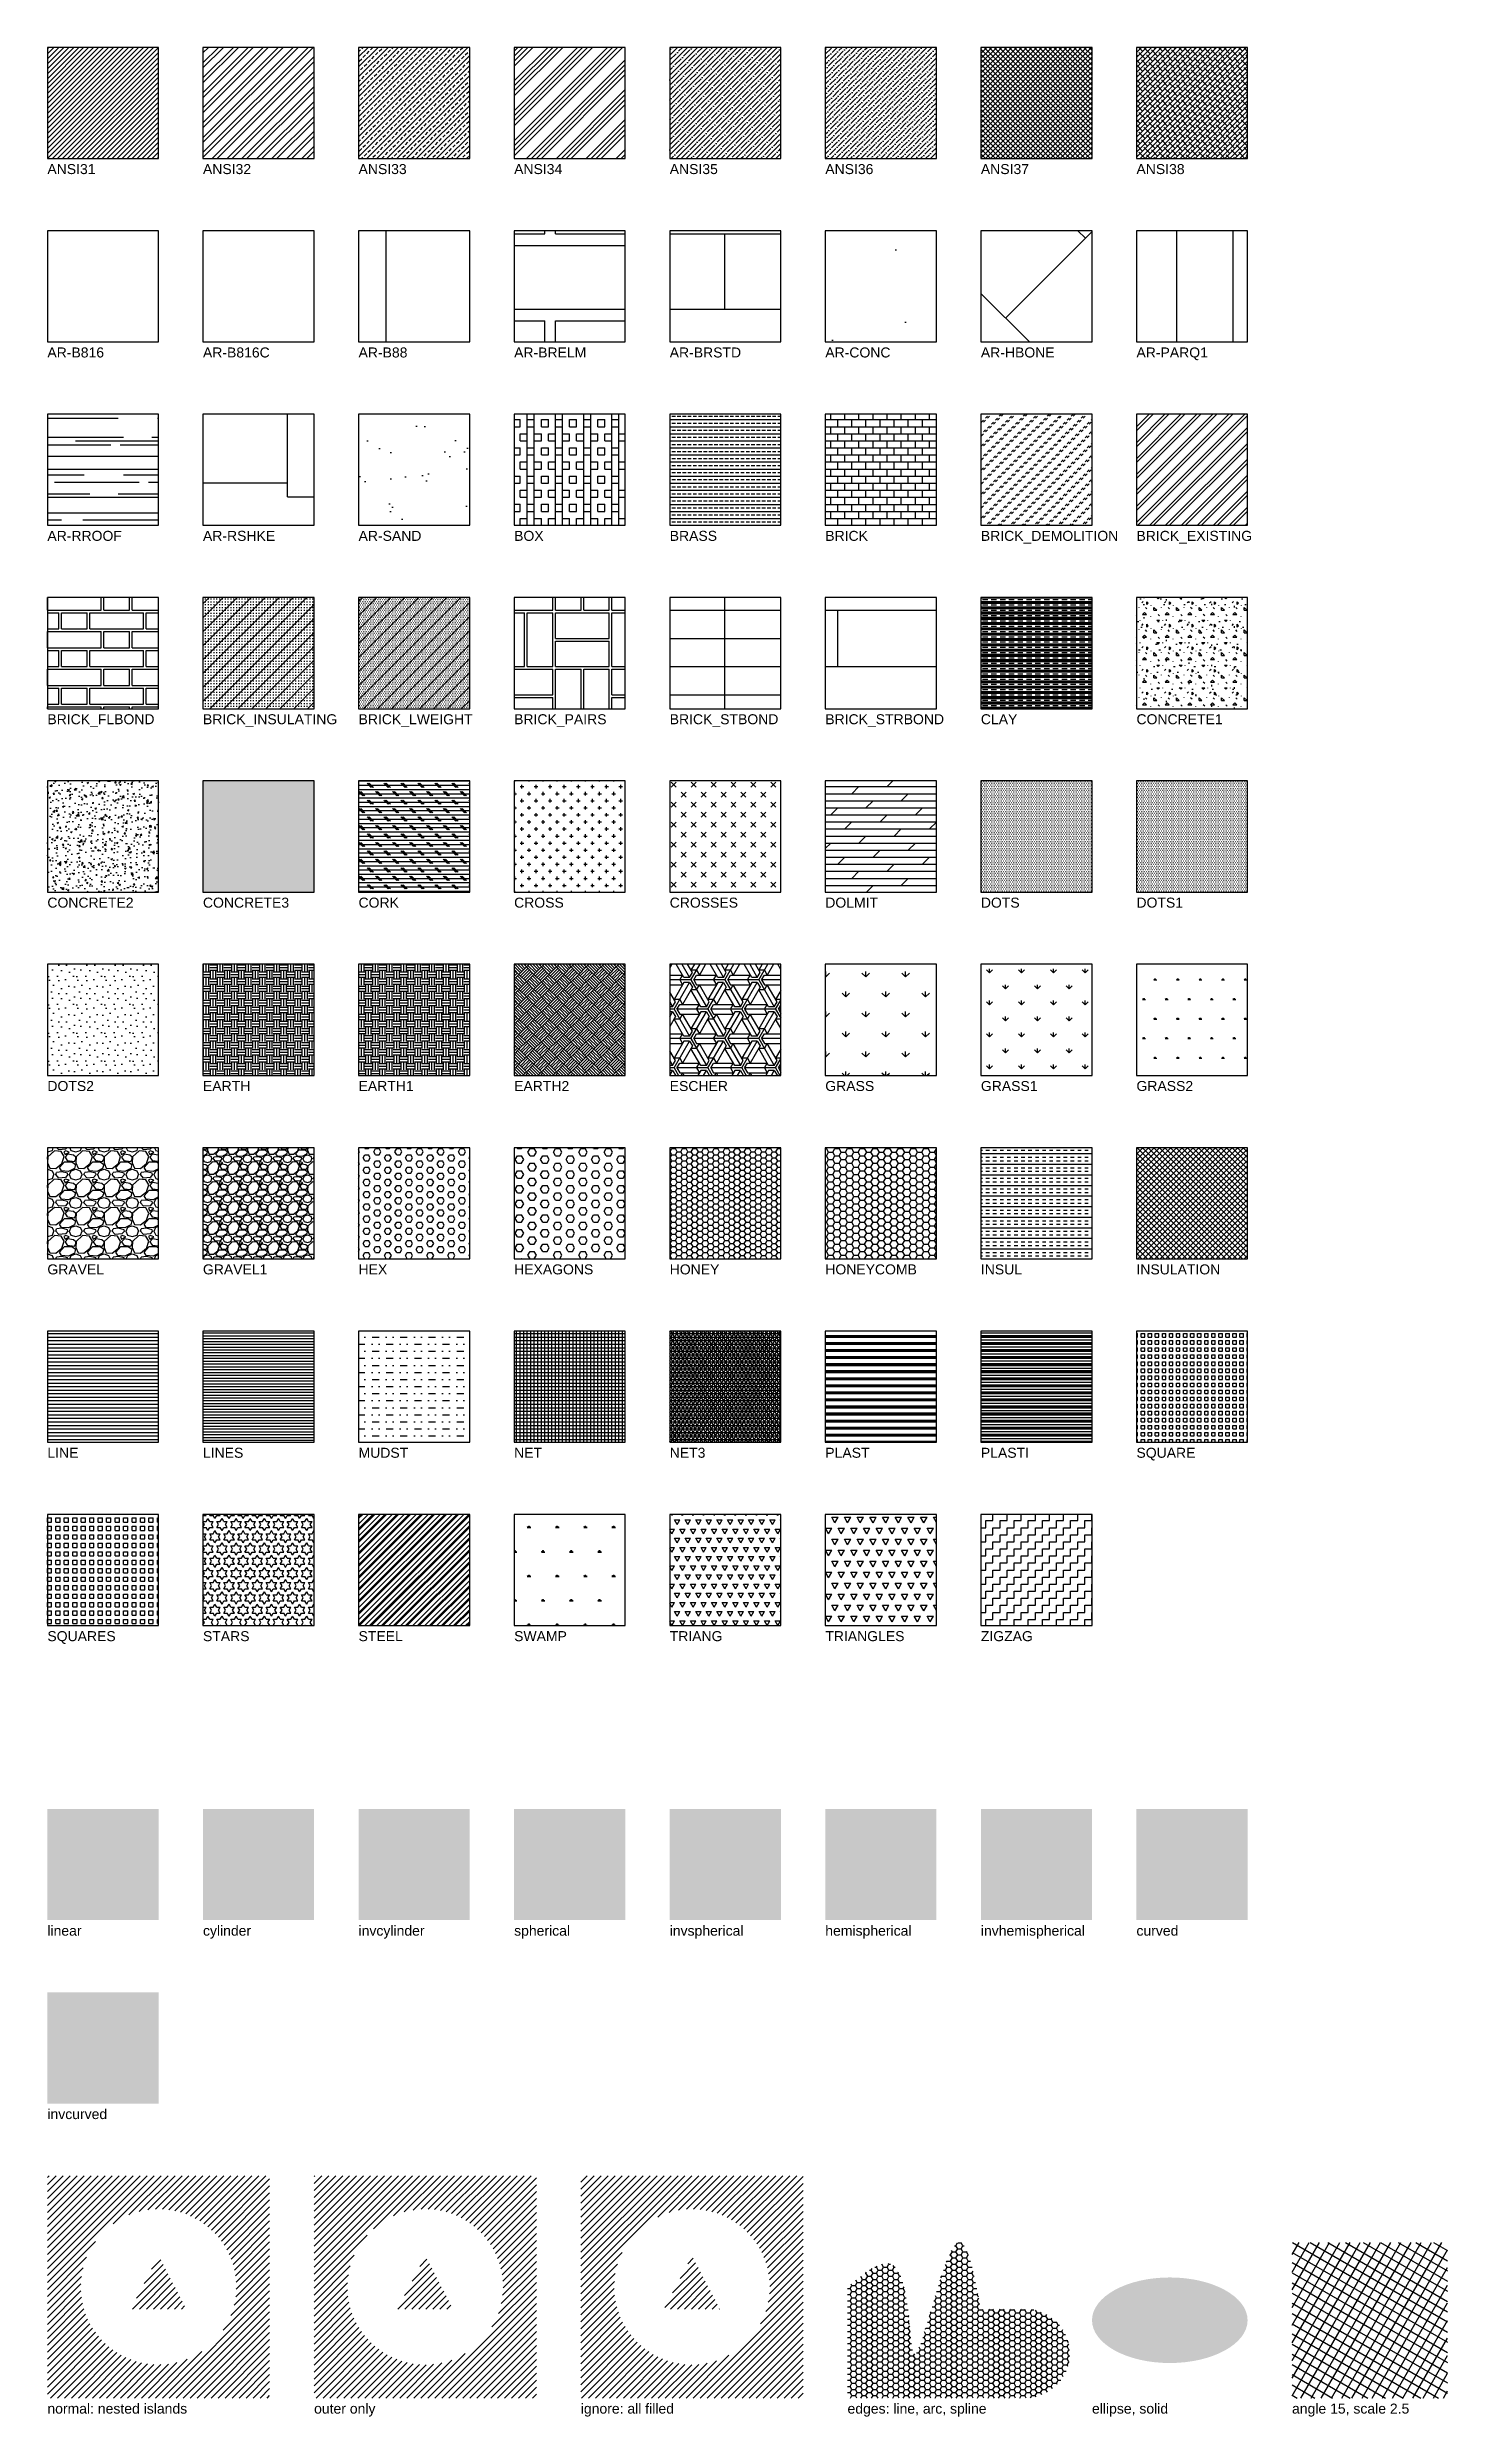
# Model space of a CAD drawing. Header units: millimetres. Extents: x 0 to 1260, y -2032 to 100.
import ezdxf

# ---------------------------------------------------------------- set-up
doc = ezdxf.new("R2010")
doc.units = ezdxf.units.MM
for name, color, linetype, lineweight in [('EDGES', 3, 'Continuous', 25), ('GRADIENTS', 5, 'Continuous', 25), ('ISLANDS', 1, 'Continuous', 25), ('LABELS', 2, 'Continuous', 25), ('PATTERNS', 7, 'Continuous', 25)]:
    doc.layers.add(name, color=color, linetype=linetype, lineweight=lineweight)
doc.styles.add('LABEL', font='arial.ttf')

msp = doc.modelspace()

# ---------------------------------------------------------------- hatches: boundary and pattern name
at = {"layer": 'EDGES'}
h = msp.add_hatch(dxfattribs=at)
h.set_pattern_fill('HONEY', color=3)
edge = h.paths.add_edge_path()
edge.add_line((720, -2015), (880, -2015))
edge.add_arc((880, -1975), 40, 270, 90)
edge.add_line((880, -1935), (840, -1935))
edge.add_spline(fit_points=[(840, -1935), (820, -1875), (780, -1975), (760, -1895), (720, -1915)], degree=3, periodic=0)
edge.add_line((720, -1915), (720, -2015))
h = msp.add_hatch(dxfattribs=at)
h.set_pattern_fill('ANSI37', color=2, scale=2.5, angle=15)
h.paths.add_polyline_path([(1120, -2015), (1260, -2015), (1260, -1875), (1120, -1875)])
h = msp.add_hatch(color=6, dxfattribs=at)
h.dxf.hatch_style = 1
edge = h.paths.add_edge_path()
edge.add_ellipse((1010, -1945), major_axis=(70, 0), ratio=0.55, start_angle=0, end_angle=360)
at = {"layer": 'GRADIENTS'}
h = msp.add_hatch(color=7, dxfattribs=at)
h.set_gradient(color1=(255, 220, 80), color2=(20, 60, 140))
h.paths.add_polyline_path([(0, -1585), (100, -1585), (100, -1485), (0, -1485)])
h = msp.add_hatch(color=7, dxfattribs=at)
h.set_gradient(color1=(255, 220, 80), color2=(20, 60, 140), rotation=30, name='CYLINDER')
h.paths.add_polyline_path([(140, -1585), (240, -1585), (240, -1485), (140, -1485)])
h = msp.add_hatch(color=7, dxfattribs=at)
h.set_gradient(color1=(255, 220, 80), color2=(20, 60, 140), name='INVCYLINDER')
h.paths.add_polyline_path([(280, -1585), (380, -1585), (380, -1485), (280, -1485)])
h = msp.add_hatch(color=7, dxfattribs=at)
h.set_gradient(color1=(255, 220, 80), color2=(20, 60, 140), rotation=30, name='SPHERICAL')
h.paths.add_polyline_path([(420, -1585), (520, -1585), (520, -1485), (420, -1485)])
h = msp.add_hatch(color=7, dxfattribs=at)
h.set_gradient(color1=(255, 220, 80), color2=(20, 60, 140), name='INVSPHERICAL')
h.paths.add_polyline_path([(560, -1585), (660, -1585), (660, -1485), (560, -1485)])
h = msp.add_hatch(color=7, dxfattribs=at)
h.set_gradient(color1=(255, 220, 80), color2=(20, 60, 140), rotation=30, name='HEMISPHERICAL')
h.paths.add_polyline_path([(700, -1585), (800, -1585), (800, -1485), (700, -1485)])
h = msp.add_hatch(color=7, dxfattribs=at)
h.set_gradient(color1=(255, 220, 80), color2=(20, 60, 140), name='INVHEMISPHERICAL')
h.paths.add_polyline_path([(840, -1585), (940, -1585), (940, -1485), (840, -1485)])
h = msp.add_hatch(color=7, dxfattribs=at)
h.set_gradient(color1=(255, 220, 80), color2=(20, 60, 140), rotation=30, name='CURVED')
h.paths.add_polyline_path([(980, -1585), (1080, -1585), (1080, -1485), (980, -1485)])
h = msp.add_hatch(color=7, dxfattribs=at)
h.set_gradient(color1=(255, 220, 80), color2=(20, 60, 140), name='INVCURVED')
h.paths.add_polyline_path([(0, -1750), (100, -1750), (100, -1650), (0, -1650)])
at = {"layer": 'ISLANDS'}
h = msp.add_hatch(dxfattribs=at)
h.set_pattern_fill('ANSI31', color=1, scale=1.4)
h.paths.add_polyline_path([(0, -2015), (200, -2015), (200, -1815), (0, -1815)], flags=17)
edge = h.paths.add_edge_path(flags=16)
edge.add_arc((100, -1915), 70, 0, 360)
h.paths.add_polyline_path([(75, -1935), (125, -1935), (100, -1887)], flags=16)
h = msp.add_hatch(dxfattribs=at)
h.set_pattern_fill('ANSI31', color=1, scale=1.4)
h.paths.add_polyline_path([(240, -2015), (440, -2015), (440, -1815), (240, -1815)], flags=17)
edge = h.paths.add_edge_path(flags=16)
edge.add_arc((340, -1915), 70, 0, 360)
h.paths.add_polyline_path([(315, -1935), (365, -1935), (340, -1887)], flags=16)
h = msp.add_hatch(dxfattribs=at)
h.set_pattern_fill('ANSI31', color=1, scale=1.4)
h.paths.add_polyline_path([(480, -2015), (680, -2015), (680, -1815), (480, -1815)], flags=17)
edge = h.paths.add_edge_path(flags=16)
edge.add_arc((580, -1915), 70, 0, 360)
h.paths.add_polyline_path([(555, -1935), (605, -1935), (580, -1887)], flags=16)
at = {"layer": 'PATTERNS'}
h = msp.add_hatch(dxfattribs=at)
h.set_pattern_fill('ANSI31')
h.paths.add_polyline_path([(0, 0), (100, 0), (100, 100), (0, 100)])
h = msp.add_hatch(dxfattribs=at)
h.set_pattern_fill('ANSI32')
h.paths.add_polyline_path([(140, 0), (240, 0), (240, 100), (140, 100)])
h = msp.add_hatch(dxfattribs=at)
h.set_pattern_fill('ANSI33')
h.paths.add_polyline_path([(280, 0), (380, 0), (380, 100), (280, 100)])
h = msp.add_hatch(dxfattribs=at)
h.set_pattern_fill('ANSI34')
h.paths.add_polyline_path([(420, 0), (520, 0), (520, 100), (420, 100)])
h = msp.add_hatch(dxfattribs=at)
h.set_pattern_fill('ANSI35')
h.paths.add_polyline_path([(560, 0), (660, 0), (660, 100), (560, 100)])
h = msp.add_hatch(dxfattribs=at)
h.set_pattern_fill('ANSI36')
h.paths.add_polyline_path([(700, 0), (800, 0), (800, 100), (700, 100)])
h = msp.add_hatch(dxfattribs=at)
h.set_pattern_fill('ANSI37')
h.paths.add_polyline_path([(840, 0), (940, 0), (940, 100), (840, 100)])
h = msp.add_hatch(dxfattribs=at)
h.set_pattern_fill('ANSI38')
h.paths.add_polyline_path([(980, 0), (1080, 0), (1080, 100), (980, 100)])
h = msp.add_hatch(dxfattribs=at)
h.set_pattern_fill('AR-B816')
h.paths.add_polyline_path([(0, -165), (100, -165), (100, -65), (0, -65)])
h = msp.add_hatch(dxfattribs=at)
h.set_pattern_fill('AR-B816C')
h.paths.add_polyline_path([(140, -165), (240, -165), (240, -65), (140, -65)])
h = msp.add_hatch(dxfattribs=at)
h.set_pattern_fill('AR-B88')
h.paths.add_polyline_path([(280, -165), (380, -165), (380, -65), (280, -65)])
h = msp.add_hatch(dxfattribs=at)
h.set_pattern_fill('AR-BRELM')
h.paths.add_polyline_path([(420, -165), (520, -165), (520, -65), (420, -65)])
h = msp.add_hatch(dxfattribs=at)
h.set_pattern_fill('AR-BRSTD')
h.paths.add_polyline_path([(560, -165), (660, -165), (660, -65), (560, -65)])
h = msp.add_hatch(dxfattribs=at)
h.set_pattern_fill('AR-CONC')
h.paths.add_polyline_path([(700, -165), (800, -165), (800, -65), (700, -65)])
h = msp.add_hatch(dxfattribs=at)
h.set_pattern_fill('AR-HBONE')
h.paths.add_polyline_path([(840, -165), (940, -165), (940, -65), (840, -65)])
h = msp.add_hatch(dxfattribs=at)
h.set_pattern_fill('AR-PARQ1')
h.paths.add_polyline_path([(980, -165), (1080, -165), (1080, -65), (980, -65)])
h = msp.add_hatch(dxfattribs=at)
h.set_pattern_fill('AR-RROOF')
h.paths.add_polyline_path([(0, -330), (100, -330), (100, -230), (0, -230)])
h = msp.add_hatch(dxfattribs=at)
h.set_pattern_fill('AR-RSHKE')
h.paths.add_polyline_path([(140, -330), (240, -330), (240, -230), (140, -230)])
h = msp.add_hatch(dxfattribs=at)
h.set_pattern_fill('AR-SAND')
h.paths.add_polyline_path([(280, -330), (380, -330), (380, -230), (280, -230)])
h = msp.add_hatch(dxfattribs=at)
h.set_pattern_fill('BOX')
h.paths.add_polyline_path([(420, -330), (520, -330), (520, -230), (420, -230)])
h = msp.add_hatch(dxfattribs=at)
h.set_pattern_fill('BRASS')
h.paths.add_polyline_path([(560, -330), (660, -330), (660, -230), (560, -230)])
h = msp.add_hatch(dxfattribs=at)
h.set_pattern_fill('BRICK')
h.paths.add_polyline_path([(700, -330), (800, -330), (800, -230), (700, -230)])
h = msp.add_hatch(dxfattribs=at)
h.set_pattern_fill('BRICK_DEMOLITION')
h.paths.add_polyline_path([(840, -330), (940, -330), (940, -230), (840, -230)])
h = msp.add_hatch(dxfattribs=at)
h.set_pattern_fill('BRICK_EXISTING')
h.paths.add_polyline_path([(980, -330), (1080, -330), (1080, -230), (980, -230)])
h = msp.add_hatch(dxfattribs=at)
h.set_pattern_fill('BRICK_FLBOND')
h.paths.add_polyline_path([(0, -495), (100, -495), (100, -395), (0, -395)])
h = msp.add_hatch(dxfattribs=at)
h.set_pattern_fill('BRICK_INSULATING')
h.paths.add_polyline_path([(140, -495), (240, -495), (240, -395), (140, -395)])
h = msp.add_hatch(dxfattribs=at)
h.set_pattern_fill('BRICK_LWEIGHT')
h.paths.add_polyline_path([(280, -495), (380, -495), (380, -395), (280, -395)])
h = msp.add_hatch(dxfattribs=at)
h.set_pattern_fill('BRICK_PAIRS')
h.paths.add_polyline_path([(420, -495), (520, -495), (520, -395), (420, -395)])
h = msp.add_hatch(dxfattribs=at)
h.set_pattern_fill('BRICK_STBOND')
h.paths.add_polyline_path([(560, -495), (660, -495), (660, -395), (560, -395)])
h = msp.add_hatch(dxfattribs=at)
h.set_pattern_fill('BRICK_STRBOND')
h.paths.add_polyline_path([(700, -495), (800, -495), (800, -395), (700, -395)])
h = msp.add_hatch(dxfattribs=at)
h.set_pattern_fill('CLAY')
h.paths.add_polyline_path([(840, -495), (940, -495), (940, -395), (840, -395)])
h = msp.add_hatch(dxfattribs=at)
h.set_pattern_fill('CONCRETE1')
h.paths.add_polyline_path([(980, -495), (1080, -495), (1080, -395), (980, -395)])
h = msp.add_hatch(dxfattribs=at)
h.set_pattern_fill('CONCRETE2')
h.paths.add_polyline_path([(0, -660), (100, -660), (100, -560), (0, -560)])
h = msp.add_hatch(dxfattribs=at)
h.set_pattern_fill('CONCRETE3')
h.paths.add_polyline_path([(140, -660), (240, -660), (240, -560), (140, -560)])
h = msp.add_hatch(dxfattribs=at)
h.set_pattern_fill('CORK')
h.paths.add_polyline_path([(280, -660), (380, -660), (380, -560), (280, -560)])
h = msp.add_hatch(dxfattribs=at)
h.set_pattern_fill('CROSS')
h.paths.add_polyline_path([(420, -660), (520, -660), (520, -560), (420, -560)])
h = msp.add_hatch(dxfattribs=at)
h.set_pattern_fill('CROSSES')
h.paths.add_polyline_path([(560, -660), (660, -660), (660, -560), (560, -560)])
h = msp.add_hatch(dxfattribs=at)
h.set_pattern_fill('DOLMIT')
h.paths.add_polyline_path([(700, -660), (800, -660), (800, -560), (700, -560)])
h = msp.add_hatch(dxfattribs=at)
h.set_pattern_fill('DOTS')
h.paths.add_polyline_path([(840, -660), (940, -660), (940, -560), (840, -560)])
h = msp.add_hatch(dxfattribs=at)
h.set_pattern_fill('DOTS1')
h.paths.add_polyline_path([(980, -660), (1080, -660), (1080, -560), (980, -560)])
h = msp.add_hatch(dxfattribs=at)
h.set_pattern_fill('DOTS2')
h.paths.add_polyline_path([(0, -825), (100, -825), (100, -725), (0, -725)])
h = msp.add_hatch(dxfattribs=at)
h.set_pattern_fill('EARTH')
h.paths.add_polyline_path([(140, -825), (240, -825), (240, -725), (140, -725)])
h = msp.add_hatch(dxfattribs=at)
h.set_pattern_fill('EARTH1')
h.paths.add_polyline_path([(280, -825), (380, -825), (380, -725), (280, -725)])
h = msp.add_hatch(dxfattribs=at)
h.set_pattern_fill('EARTH2')
h.paths.add_polyline_path([(420, -825), (520, -825), (520, -725), (420, -725)])
h = msp.add_hatch(dxfattribs=at)
h.set_pattern_fill('ESCHER')
h.paths.add_polyline_path([(560, -825), (660, -825), (660, -725), (560, -725)])
h = msp.add_hatch(dxfattribs=at)
h.set_pattern_fill('GRASS')
h.paths.add_polyline_path([(700, -825), (800, -825), (800, -725), (700, -725)])
h = msp.add_hatch(dxfattribs=at)
h.set_pattern_fill('GRASS1')
h.paths.add_polyline_path([(840, -825), (940, -825), (940, -725), (840, -725)])
h = msp.add_hatch(dxfattribs=at)
h.set_pattern_fill('GRASS2')
h.paths.add_polyline_path([(980, -825), (1080, -825), (1080, -725), (980, -725)])
h = msp.add_hatch(dxfattribs=at)
h.set_pattern_fill('GRAVEL')
h.paths.add_polyline_path([(0, -990), (100, -990), (100, -890), (0, -890)])
h = msp.add_hatch(dxfattribs=at)
h.set_pattern_fill('GRAVEL1')
h.paths.add_polyline_path([(140, -990), (240, -990), (240, -890), (140, -890)])
h = msp.add_hatch(dxfattribs=at)
h.set_pattern_fill('HEX')
h.paths.add_polyline_path([(280, -990), (380, -990), (380, -890), (280, -890)])
h = msp.add_hatch(dxfattribs=at)
h.set_pattern_fill('HEXAGONS')
h.paths.add_polyline_path([(420, -990), (520, -990), (520, -890), (420, -890)])
h = msp.add_hatch(dxfattribs=at)
h.set_pattern_fill('HONEY')
h.paths.add_polyline_path([(560, -990), (660, -990), (660, -890), (560, -890)])
h = msp.add_hatch(dxfattribs=at)
h.set_pattern_fill('HONEYCOMB')
h.paths.add_polyline_path([(700, -990), (800, -990), (800, -890), (700, -890)])
h = msp.add_hatch(dxfattribs=at)
h.set_pattern_fill('INSUL')
h.paths.add_polyline_path([(840, -990), (940, -990), (940, -890), (840, -890)])
h = msp.add_hatch(dxfattribs=at)
h.set_pattern_fill('INSULATION')
h.paths.add_polyline_path([(980, -990), (1080, -990), (1080, -890), (980, -890)])
h = msp.add_hatch(dxfattribs=at)
h.set_pattern_fill('LINE')
h.paths.add_polyline_path([(0, -1155), (100, -1155), (100, -1055), (0, -1055)])
h = msp.add_hatch(dxfattribs=at)
h.set_pattern_fill('LINES')
h.paths.add_polyline_path([(140, -1155), (240, -1155), (240, -1055), (140, -1055)])
h = msp.add_hatch(dxfattribs=at)
h.set_pattern_fill('MUDST')
h.paths.add_polyline_path([(280, -1155), (380, -1155), (380, -1055), (280, -1055)])
h = msp.add_hatch(dxfattribs=at)
h.set_pattern_fill('NET')
h.paths.add_polyline_path([(420, -1155), (520, -1155), (520, -1055), (420, -1055)])
h = msp.add_hatch(dxfattribs=at)
h.set_pattern_fill('NET3')
h.paths.add_polyline_path([(560, -1155), (660, -1155), (660, -1055), (560, -1055)])
h = msp.add_hatch(dxfattribs=at)
h.set_pattern_fill('PLAST')
h.paths.add_polyline_path([(700, -1155), (800, -1155), (800, -1055), (700, -1055)])
h = msp.add_hatch(dxfattribs=at)
h.set_pattern_fill('PLASTI')
h.paths.add_polyline_path([(840, -1155), (940, -1155), (940, -1055), (840, -1055)])
h = msp.add_hatch(dxfattribs=at)
h.set_pattern_fill('SQUARE')
h.paths.add_polyline_path([(980, -1155), (1080, -1155), (1080, -1055), (980, -1055)])
h = msp.add_hatch(dxfattribs=at)
h.set_pattern_fill('SQUARES')
h.paths.add_polyline_path([(0, -1320), (100, -1320), (100, -1220), (0, -1220)])
h = msp.add_hatch(dxfattribs=at)
h.set_pattern_fill('STARS')
h.paths.add_polyline_path([(140, -1320), (240, -1320), (240, -1220), (140, -1220)])
h = msp.add_hatch(dxfattribs=at)
h.set_pattern_fill('STEEL')
h.paths.add_polyline_path([(280, -1320), (380, -1320), (380, -1220), (280, -1220)])
h = msp.add_hatch(dxfattribs=at)
h.set_pattern_fill('SWAMP')
h.paths.add_polyline_path([(420, -1320), (520, -1320), (520, -1220), (420, -1220)])
h = msp.add_hatch(dxfattribs=at)
h.set_pattern_fill('TRIANG')
h.paths.add_polyline_path([(560, -1320), (660, -1320), (660, -1220), (560, -1220)])
h = msp.add_hatch(dxfattribs=at)
h.set_pattern_fill('TRIANGLES')
h.paths.add_polyline_path([(700, -1320), (800, -1320), (800, -1220), (700, -1220)])
h = msp.add_hatch(dxfattribs=at)
h.set_pattern_fill('ZIGZAG')
h.paths.add_polyline_path([(840, -1320), (940, -1320), (940, -1220), (840, -1220)])

# ---------------------------------------------------------------- linework, layer by layer
at = {"layer": 'PATTERNS', "color": 8}
for points in [[(0, 0), (100, 0), (100, 100), (0, 100)], [(140, 0), (240, 0), (240, 100), (140, 100)], [(280, 0), (380, 0), (380, 100), (280, 100)], [(420, 0), (520, 0), (520, 100), (420, 100)], [(560, 0), (660, 0), (660, 100), (560, 100)], [(700, 0), (800, 0), (800, 100), (700, 100)], [(840, 0), (940, 0), (940, 100), (840, 100)], [(980, 0), (1080, 0), (1080, 100), (980, 100)], [(0, -165), (100, -165), (100, -65), (0, -65)], [(140, -165), (240, -165), (240, -65), (140, -65)], [(280, -165), (380, -165), (380, -65), (280, -65)], [(420, -165), (520, -165), (520, -65), (420, -65)], [(560, -165), (660, -165), (660, -65), (560, -65)], [(700, -165), (800, -165), (800, -65), (700, -65)], [(840, -165), (940, -165), (940, -65), (840, -65)], [(980, -165), (1080, -165), (1080, -65), (980, -65)], [(0, -330), (100, -330), (100, -230), (0, -230)], [(140, -330), (240, -330), (240, -230), (140, -230)], [(280, -330), (380, -330), (380, -230), (280, -230)], [(420, -330), (520, -330), (520, -230), (420, -230)], [(560, -330), (660, -330), (660, -230), (560, -230)], [(700, -330), (800, -330), (800, -230), (700, -230)], [(840, -330), (940, -330), (940, -230), (840, -230)], [(980, -330), (1080, -330), (1080, -230), (980, -230)], [(0, -495), (100, -495), (100, -395), (0, -395)], [(140, -495), (240, -495), (240, -395), (140, -395)], [(280, -495), (380, -495), (380, -395), (280, -395)], [(420, -495), (520, -495), (520, -395), (420, -395)], [(560, -495), (660, -495), (660, -395), (560, -395)], [(700, -495), (800, -495), (800, -395), (700, -395)], [(840, -495), (940, -495), (940, -395), (840, -395)], [(980, -495), (1080, -495), (1080, -395), (980, -395)], [(0, -660), (100, -660), (100, -560), (0, -560)], [(140, -660), (240, -660), (240, -560), (140, -560)], [(280, -660), (380, -660), (380, -560), (280, -560)], [(420, -660), (520, -660), (520, -560), (420, -560)], [(560, -660), (660, -660), (660, -560), (560, -560)], [(700, -660), (800, -660), (800, -560), (700, -560)], [(840, -660), (940, -660), (940, -560), (840, -560)], [(980, -660), (1080, -660), (1080, -560), (980, -560)], [(0, -825), (100, -825), (100, -725), (0, -725)], [(140, -825), (240, -825), (240, -725), (140, -725)], [(280, -825), (380, -825), (380, -725), (280, -725)], [(420, -825), (520, -825), (520, -725), (420, -725)], [(560, -825), (660, -825), (660, -725), (560, -725)], [(700, -825), (800, -825), (800, -725), (700, -725)], [(840, -825), (940, -825), (940, -725), (840, -725)], [(980, -825), (1080, -825), (1080, -725), (980, -725)], [(0, -990), (100, -990), (100, -890), (0, -890)], [(140, -990), (240, -990), (240, -890), (140, -890)], [(280, -990), (380, -990), (380, -890), (280, -890)], [(420, -990), (520, -990), (520, -890), (420, -890)], [(560, -990), (660, -990), (660, -890), (560, -890)], [(700, -990), (800, -990), (800, -890), (700, -890)], [(840, -990), (940, -990), (940, -890), (840, -890)], [(980, -990), (1080, -990), (1080, -890), (980, -890)], [(0, -1155), (100, -1155), (100, -1055), (0, -1055)], [(140, -1155), (240, -1155), (240, -1055), (140, -1055)], [(280, -1155), (380, -1155), (380, -1055), (280, -1055)], [(420, -1155), (520, -1155), (520, -1055), (420, -1055)], [(560, -1155), (660, -1155), (660, -1055), (560, -1055)], [(700, -1155), (800, -1155), (800, -1055), (700, -1055)], [(840, -1155), (940, -1155), (940, -1055), (840, -1055)], [(980, -1155), (1080, -1155), (1080, -1055), (980, -1055)], [(0, -1320), (100, -1320), (100, -1220), (0, -1220)], [(140, -1320), (240, -1320), (240, -1220), (140, -1220)], [(280, -1320), (380, -1320), (380, -1220), (280, -1220)], [(420, -1320), (520, -1320), (520, -1220), (420, -1220)], [(560, -1320), (660, -1320), (660, -1220), (560, -1220)], [(700, -1320), (800, -1320), (800, -1220), (700, -1220)], [(840, -1320), (940, -1320), (940, -1220), (840, -1220)]]:
    msp.add_lwpolyline(points, close=True, dxfattribs=at)

# ---------------------------------------------------------------- texts
at = {"layer": 'LABELS', "style": 'LABEL'}
for s, p in [('ANSI31', (0, -14)), ('ANSI32', (140, -14)), ('ANSI33', (280, -14)), ('ANSI34', (420, -14)), ('ANSI35', (560, -14)), ('ANSI36', (700, -14)), ('ANSI37', (840, -14)), ('ANSI38', (980, -14)), ('AR-B816', (0, -179)), ('AR-B816C', (140, -179)), ('AR-B88', (280, -179)), ('AR-BRELM', (420, -179)), ('AR-BRSTD', (560, -179)), ('AR-CONC', (700, -179)), ('AR-HBONE', (840, -179)), ('AR-PARQ1', (980, -179)), ('AR-RROOF', (0, -344)), ('AR-RSHKE', (140, -344)), ('AR-SAND', (280, -344)), ('BOX', (420, -344)), ('BRASS', (560, -344)), ('BRICK', (700, -344)), ('BRICK_DEMOLITION', (840, -344)), ('BRICK_EXISTING', (980, -344)), ('BRICK_FLBOND', (0, -509)), ('BRICK_INSULATING', (140, -509)), ('BRICK_LWEIGHT', (280, -509)), ('BRICK_PAIRS', (420, -509)), ('BRICK_STBOND', (560, -509)), ('BRICK_STRBOND', (700, -509)), ('CLAY', (840, -509)), ('CONCRETE1', (980, -509)), ('CONCRETE2', (0, -674)), ('CONCRETE3', (140, -674)), ('CORK', (280, -674)), ('CROSS', (420, -674)), ('CROSSES', (560, -674)), ('DOLMIT', (700, -674)), ('DOTS', (840, -674)), ('DOTS1', (980, -674)), ('DOTS2', (0, -839)), ('EARTH', (140, -839)), ('EARTH1', (280, -839)), ('EARTH2', (420, -839)), ('ESCHER', (560, -839)), ('GRASS', (700, -839)), ('GRASS1', (840, -839)), ('GRASS2', (980, -839)), ('GRAVEL', (0, -1004)), ('GRAVEL1', (140, -1004)), ('HEX', (280, -1004)), ('HEXAGONS', (420, -1004)), ('HONEY', (560, -1004)), ('HONEYCOMB', (700, -1004)), ('INSUL', (840, -1004)), ('INSULATION', (980, -1004)), ('LINE', (0, -1169)), ('LINES', (140, -1169)), ('MUDST', (280, -1169)), ('NET', (420, -1169)), ('NET3', (560, -1169)), ('PLAST', (700, -1169)), ('PLASTI', (840, -1169)), ('SQUARE', (980, -1169)), ('SQUARES', (0, -1334)), ('STARS', (140, -1334)), ('STEEL', (280, -1334)), ('SWAMP', (420, -1334)), ('TRIANG', (560, -1334)), ('TRIANGLES', (700, -1334)), ('ZIGZAG', (840, -1334)), ('linear', (0, -1599)), ('cylinder', (140, -1599)), ('invcylinder', (280, -1599)), ('spherical', (420, -1599)), ('invspherical', (560, -1599)), ('hemispherical', (700, -1599)), ('invhemispherical', (840, -1599)), ('curved', (980, -1599)), ('invcurved', (0, -1764)), ('normal: nested islands', (0, -2029)), ('outer only', (240, -2029)), ('ignore: all filled', (480, -2029)), ('edges: line, arc, spline', (720, -2029)), ('ellipse, solid', (940, -2029)), ('angle 15, scale 2.5', (1120, -2029))]:
    msp.add_text(s, height=9, dxfattribs=at).set_placement(p)

doc.saveas('drawing.dxf')
